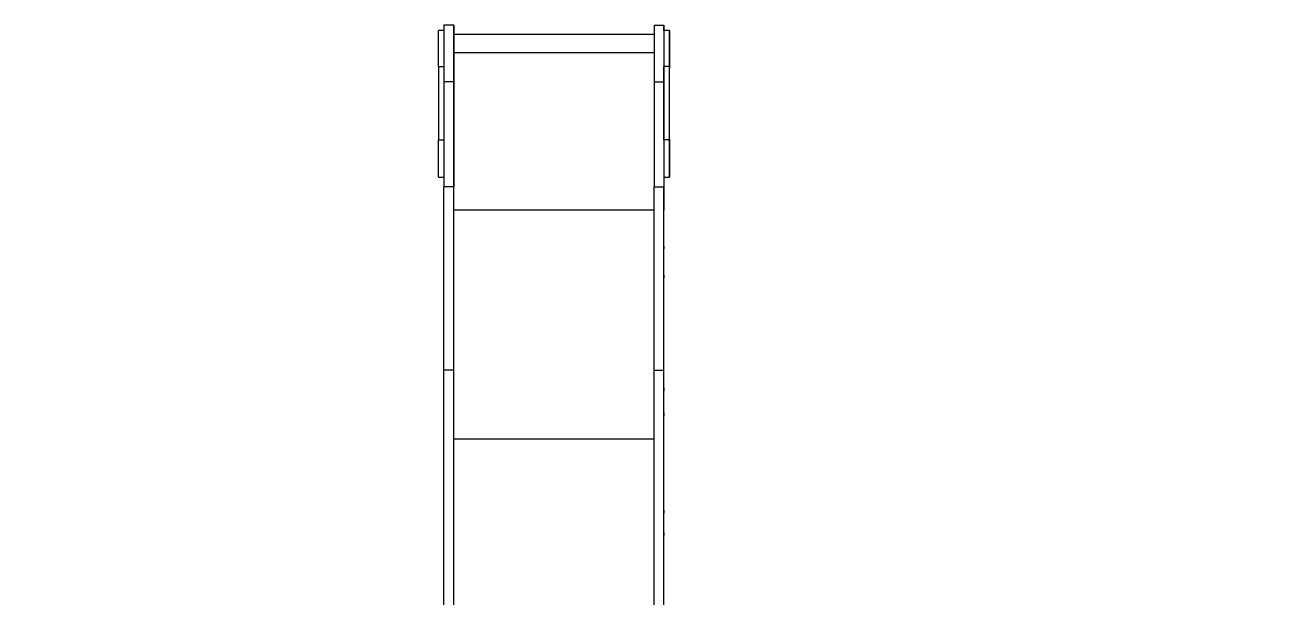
# Model space of a CAD drawing. Header units: millimetres. Extents: x -6431 to 4834, y -6422 to 4807.
# Drawn here: x 1394 to 4834, y -16 to 1543 of the extents above; entities that cross this region are included whole.
import ezdxf

# ---------------------------------------------------------------- set-up
doc = ezdxf.new("R2010")
doc.units = ezdxf.units.MM
for name, color, linetype in [('DIKOM_ОБЪЕКТ', 7, 'Continuous'), ('DIKOM_РАЗМЕР_ЗОНА', 7, 'Continuous'), ('DIKOM_РАЗМЕР_ОБЪЕКТА', 7, 'Continuous')]:
    doc.layers.add(name, color=color, linetype=linetype)
doc.styles.add('style1', font='arial.ttf', dxfattribs={"width": 0.8})
doc.dimstyles.new('1-50', dxfattribs={"dimtxt": 300, "dimasz": 200, "dimexe": 100, "dimexo": 0, "dimgap": 100, "dimtad": 0, "dimdec": 0, "dimtxsty": 'style1', "dimcen": 0, "dimclrd": 7, "dimclre": 7, "dimadec": 1, "dimazin": 2, "dimtfac": 1, "dimtdec": 0, "dimtmove": 1, "dimatfit": 3, "dimfxl": 0, "dimlwd": 25, "dimlwe": 18, "dimarcsym": 0})

# ---------------------------------------------------------------- blocks, each defined once
blk = doc.blocks.new('*D13')
at = {"layer": 'Defpoints', "color": 0, "transparency": 16777216}
for p in [(-3965.6, 378.4), (3334.4, -1220.4), (3334.4, -3843.4)]:
    blk.add_point(p, dxfattribs=at)
at = {"layer": 'DIKOM_РАЗМЕР_ОБЪЕКТА', "color": 7, "lineweight": 18, "transparency": 16777216}
for p, q in [((-3965.6, 378.4), (-3965.6, -3943.4)), ((3334.4, -1220.4), (3334.4, -3943.4))]:
    blk.add_line(p, q, dxfattribs=at)
at = {"layer": 'DIKOM_РАЗМЕР_ОБЪЕКТА', "color": 7, "lineweight": 25, "transparency": 16777216}
for p, q in [((-3765.6, -3843.4), (-182.1, -3843.4)), ((3134.4, -3843.4), (731.8, -3843.4))]:
    blk.add_line(p, q, dxfattribs=at)
at = {"layer": 'DIKOM_РАЗМЕР_ОБЪЕКТА', "color": 7, "transparency": 16777216}
for points in [[(-3765.6, -3810), (-3765.6, -3876.7), (-3965.6, -3843.4)], [(3134.4, -3810), (3134.4, -3876.7), (3334.4, -3843.4)]]:
    blk.add_solid(points, dxfattribs=at)
at = {"layer": 'DIKOM_РАЗМЕР_ОБЪЕКТА', "color": 0, "transparency": 16777216, "insert": (274.9, -3843.4), "char_height": 300, "attachment_point": 5, "style": 'style1'}
blk.add_mtext('7300', dxfattribs=at)
blk = doc.blocks.new('*D16')
at = {"layer": 'Defpoints', "color": 0, "transparency": 16777216}
for p in [(-5966.6, 409.6), (4834.4, -963.9), (4834.4, -6224.9)]:
    blk.add_point(p, dxfattribs=at)
at = {"layer": 'DIKOM_РАЗМЕР_ЗОНА', "color": 7, "lineweight": 18, "transparency": 16777216}
for p, q in [((-5966.6, 409.6), (-5966.6, -6324.9)), ((4834.4, -963.9), (4834.4, -6324.9))]:
    blk.add_line(p, q, dxfattribs=at)
at = {"layer": 'DIKOM_РАЗМЕР_ЗОНА', "color": 7, "lineweight": 25, "transparency": 16777216}
for p, q in [((-5766.6, -6224.9), (924.4, -6224.9)), ((4634.4, -6224.9), (2004.2, -6224.9))]:
    blk.add_line(p, q, dxfattribs=at)
at = {"layer": 'DIKOM_РАЗМЕР_ЗОНА', "color": 7, "transparency": 16777216}
for points in [[(-5766.6, -6191.5), (-5766.6, -6258.2), (-5966.6, -6224.9)], [(4634.4, -6191.5), (4634.4, -6258.2), (4834.4, -6224.9)]]:
    blk.add_solid(points, dxfattribs=at)
at = {"layer": 'DIKOM_РАЗМЕР_ЗОНА', "color": 0, "transparency": 16777216, "insert": (1464.3, -6224.9), "char_height": 300, "attachment_point": 5, "style": 'style1'}
blk.add_mtext('10800', dxfattribs=at)

msp = doc.modelspace()

# ---------------------------------------------------------------- linework, layer by layer
at = {"layer": 'DIKOM_ОБЪЕКТ', "color": 7, "linetype": 'Continuous', "lineweight": 15}
for p, q in [((2535.7, 1528.8), (2520.7, 1528.8)), ((2562.7, 1543.4), (2535.7, 1543.4)), ((2562.7, 1543.4), (2562.7, 1543.4)), ((2562.7, 1518.4), (2562.7, 1543.4)), ((3108.7, 1518.4), (2562.7, 1518.4)), ((3108.7, 1543.4), (3135.7, 1543.4)), ((3135.7, 1543.4), (3135.7, 1543.4)), ((3135.7, 1528.8), (3135.7, 1543.4)), ((3150.7, 1528.8), (3135.7, 1528.8)), ((2562.7, 1039.8), (2562.7, 1469.3)), ((2562.7, 1469.3), (3108.7, 1469.3)), ((2520.7, 1430.6), (2520.7, 1230.6)), ((2520.7, 1430.6), (2535.7, 1430.6)), ((3150.7, 1430.6), (3135.7, 1430.6)), ((3135.7, 1230.6), (3135.7, 1430.6)), ((3150.7, 1432.8), (3150.7, 1424.9)), ((3150.7, 1230.6), (3150.7, 1430.6)), ((3150.7, 1227.1), (3150.7, 1427.1)), ((2562.7, 1389), (2535.7, 1389)), ((2535.7, 1389), (2535.7, 1102.2)), ((2562.7, 1389), (2562.7, 1102.2)), ((3108.7, 1389), (3135.7, 1389)), ((3108.7, 1389), (3108.7, 1102.2)), ((3135.7, 1389), (3135.7, 1102.2)), ((2520.7, 1230.6), (2535.7, 1230.6)), ((3150.7, 1230.6), (3135.7, 1230.6)), ((3150.7, 1232.9), (3150.7, 1224.9)), ((2520.7, 1128.9), (2535.7, 1128.9)), ((2562.7, 1102.2), (2535.7, 1102.2)), ((3108.7, 1102.2), (3135.7, 1102.2)), ((3135.7, 1128.9), (3150.7, 1128.9)), ((3135.7, 1128.9), (3135.7, 1038.5)), ((2562.7, 1039.8), (3108.7, 1039.8)), ((3135.7, 940.7), (3135.7, 932.8)), ((3135.7, 861.7), (3135.7, 853.8)), ((2562.7, 601.9), (2535.7, 601.9)), ((2535.7, -81), (2535.7, 601.9)), ((2562.7, -81), (2562.7, 601.9)), ((3108.7, 601.9), (3135.7, 601.9)), ((3108.7, -81), (3108.7, 601.9)), ((3135.7, -79.6), (3135.7, 601.9)), ((3135.7, 553.6), (3135.7, 545.7)), ((3135.7, 485.8), (3135.7, 477.8)), ((2562.7, -153.9), (2562.7, 414.5)), ((2562.7, 414.5), (3108.7, 414.5)), ((3135.7, -58), (3135.7, 375.7)), ((3135.7, 220), (3135.7, 212)), ((3135.7, 158.7), (3135.7, 150.8))]:
    msp.add_line(p, q, dxfattribs=at)
at = {"layer": 'DIKOM_ОБЪЕКТ', "color": 7, "linetype": 'Continuous', "lineweight": 15, "flags": 128}
for points in [[(2520.7, 1430.6), (2520.7, 1436.5), (2520.7, 1442.4), (2520.7, 1448.3), (2520.7, 1454), (2520.7, 1459.7), (2520.7, 1465.3), (2520.7, 1470.8), (2520.7, 1476.1), (2520.7, 1481.2), (2520.7, 1486.2), (2520.7, 1490.9), (2520.7, 1495.5), (2520.7, 1499.8), (2520.7, 1503.8), (2520.7, 1507.6), (2520.7, 1511.1), (2520.7, 1514.3), (2520.7, 1517.3), (2520.7, 1519.9), (2520.7, 1522.2), (2520.7, 1524.1), (2520.7, 1525.8), (2520.7, 1527), (2520.7, 1528), (2520.7, 1528.6), (2520.7, 1528.8), (2520.7, 1528.8)], [(2535.7, 1543.4), (2535.7, 1543.2), (2535.7, 1542.7), (2535.7, 1541.8), (2535.7, 1540.5), (2535.7, 1538.9), (2535.7, 1536.9), (2535.7, 1534.5), (2535.7, 1531.8), (2535.7, 1528.7), (2535.7, 1525.4), (2535.7, 1521.7), (2535.7, 1517.6), (2535.7, 1513.3), (2535.7, 1508.7), (2535.7, 1503.7), (2535.7, 1498.5), (2535.7, 1493.1), (2535.7, 1487.4), (2535.7, 1481.4), (2535.7, 1475.2), (2535.7, 1468.8), (2535.7, 1462.2), (2535.7, 1455.5), (2535.7, 1448.5), (2535.7, 1441.4), (2535.7, 1434.2), (2535.7, 1426.9), (2535.7, 1419.4), (2535.7, 1411.9), (2535.7, 1404.3), (2535.7, 1396.7), (2535.7, 1389)], [(2562.7, 1543.4), (2562.7, 1543.2), (2562.7, 1542.7), (2562.7, 1541.8), (2562.7, 1540.5), (2562.7, 1538.9), (2562.7, 1536.9), (2562.7, 1534.5), (2562.7, 1531.8), (2562.7, 1528.7), (2562.7, 1525.4), (2562.7, 1521.7), (2562.7, 1517.6), (2562.7, 1513.3), (2562.7, 1508.7), (2562.7, 1503.7), (2562.7, 1498.5), (2562.7, 1493.1), (2562.7, 1487.4), (2562.7, 1481.4), (2562.7, 1475.2), (2562.7, 1468.8), (2562.7, 1462.2), (2562.7, 1455.5), (2562.7, 1448.5), (2562.7, 1441.4), (2562.7, 1434.2), (2562.7, 1426.9), (2562.7, 1419.4), (2562.7, 1411.9), (2562.7, 1404.3), (2562.7, 1396.7), (2562.7, 1389)], [(2562.7, 1469.3), (2562.7, 1473.5), (2562.7, 1477.7), (2562.7, 1481.8), (2562.7, 1485.8), (2562.7, 1489.7), (2562.7, 1493.5), (2562.7, 1497), (2562.7, 1500.4), (2562.7, 1503.5), (2562.7, 1506.4), (2562.7, 1509), (2562.7, 1511.3), (2562.7, 1513.3), (2562.7, 1515), (2562.7, 1516.4), (2562.7, 1517.4), (2562.7, 1518.1), (2562.7, 1518.4), (2562.7, 1518.4)], [(3108.7, 1543.4), (3108.7, 1543.2), (3108.7, 1542.7), (3108.7, 1541.8), (3108.7, 1540.5), (3108.7, 1538.9), (3108.7, 1536.9), (3108.7, 1534.5), (3108.7, 1531.8), (3108.7, 1528.7), (3108.7, 1525.4), (3108.7, 1521.7), (3108.7, 1517.6), (3108.7, 1513.3), (3108.7, 1508.7), (3108.7, 1503.7), (3108.7, 1498.5), (3108.7, 1493.1), (3108.7, 1487.4), (3108.7, 1481.4), (3108.7, 1475.2), (3108.7, 1468.8), (3108.7, 1462.2), (3108.7, 1455.5), (3108.7, 1448.5), (3108.7, 1441.4), (3108.7, 1434.2), (3108.7, 1426.9), (3108.7, 1419.4), (3108.7, 1411.9), (3108.7, 1404.3), (3108.7, 1396.7), (3108.7, 1389)], [(3135.7, 1543.4), (3135.7, 1543.2), (3135.7, 1542.7), (3135.7, 1541.8), (3135.7, 1540.5), (3135.7, 1538.9), (3135.7, 1536.9), (3135.7, 1534.5), (3135.7, 1531.8), (3135.7, 1528.7), (3135.7, 1525.4), (3135.7, 1521.7), (3135.7, 1517.6), (3135.7, 1513.3), (3135.7, 1508.7), (3135.7, 1503.7), (3135.7, 1498.5), (3135.7, 1493.1), (3135.7, 1487.4), (3135.7, 1481.4), (3135.7, 1475.2), (3135.7, 1468.8), (3135.7, 1462.2), (3135.7, 1455.5), (3135.7, 1448.5), (3135.7, 1441.4), (3135.7, 1434.2), (3135.7, 1426.9), (3135.7, 1419.4), (3135.7, 1411.9), (3135.7, 1404.3), (3135.7, 1396.7), (3135.7, 1389)], [(3135.7, 1528.8), (3135.7, 1528.8), (3135.7, 1528.6), (3135.7, 1528), (3135.7, 1527), (3135.7, 1525.8), (3135.7, 1524.1), (3135.7, 1522.2), (3135.7, 1519.9), (3135.7, 1517.3), (3135.7, 1514.3), (3135.7, 1511.1), (3135.7, 1507.6), (3135.7, 1503.8), (3135.7, 1499.8), (3135.7, 1495.5), (3135.7, 1490.9), (3135.7, 1486.2), (3135.7, 1481.2), (3135.7, 1476.1), (3135.7, 1470.8), (3135.7, 1465.3), (3135.7, 1459.7), (3135.7, 1454), (3135.7, 1448.3), (3135.7, 1442.4), (3135.7, 1436.5), (3135.7, 1430.6)], [(3150.7, 1427.1), (3150.7, 1433), (3150.7, 1438.9), (3150.7, 1444.8), (3150.7, 1450.6), (3150.7, 1456.4), (3150.7, 1462), (3150.7, 1467.5), (3150.7, 1472.9), (3150.7, 1478.2), (3150.7, 1483.2), (3150.7, 1488.1), (3150.7, 1492.8), (3150.7, 1497.2), (3150.7, 1501.4), (3150.7, 1505.4), (3150.7, 1509.1), (3150.7, 1512.5), (3150.7, 1515.6), (3150.7, 1518.4), (3150.7, 1520.8), (3150.7, 1523), (3150.7, 1524.8), (3150.7, 1526.3), (3150.7, 1527.5), (3150.7, 1528.3), (3150.7, 1528.7), (3150.7, 1528.8), (3150.7, 1528.6), (3150.7, 1528), (3150.7, 1527), (3150.7, 1525.8), (3150.7, 1524.1), (3150.7, 1522.2), (3150.7, 1519.9), (3150.7, 1517.3), (3150.7, 1514.3), (3150.7, 1511.1), (3150.7, 1507.6), (3150.7, 1503.8), (3150.7, 1499.8), (3150.7, 1495.5), (3150.7, 1490.9), (3150.7, 1486.2), (3150.7, 1481.2), (3150.7, 1476.1), (3150.7, 1470.8), (3150.7, 1465.3), (3150.7, 1459.7), (3150.7, 1454), (3150.7, 1448.3), (3150.7, 1442.4), (3150.7, 1436.5), (3150.7, 1430.6)], [(2520.7, 1128.9), (2520.7, 1129), (2520.7, 1129.4), (2520.7, 1130.2), (2520.7, 1131.4), (2520.7, 1132.9), (2520.7, 1134.7), (2520.7, 1136.9), (2520.7, 1139.4), (2520.7, 1142.2), (2520.7, 1145.3), (2520.7, 1148.7), (2520.7, 1152.3), (2520.7, 1156.3), (2520.7, 1160.5), (2520.7, 1164.9), (2520.7, 1169.6), (2520.7, 1174.5), (2520.7, 1179.5), (2520.7, 1184.8), (2520.7, 1190.2), (2520.7, 1195.7), (2520.7, 1201.4), (2520.7, 1207.1), (2520.7, 1212.9), (2520.7, 1218.8), (2520.7, 1224.7), (2520.7, 1230.6)], [(3135.7, 1230.6), (3135.7, 1224.7), (3135.7, 1218.8), (3135.7, 1212.9), (3135.7, 1207.1), (3135.7, 1201.4), (3135.7, 1195.7), (3135.7, 1190.2), (3135.7, 1184.8), (3135.7, 1179.5), (3135.7, 1174.5), (3135.7, 1169.6), (3135.7, 1164.9), (3135.7, 1160.5), (3135.7, 1156.3), (3135.7, 1152.3), (3135.7, 1148.7), (3135.7, 1145.3), (3135.7, 1142.2), (3135.7, 1139.4), (3135.7, 1136.9), (3135.7, 1134.7), (3135.7, 1132.9), (3135.7, 1131.4), (3135.7, 1130.2), (3135.7, 1129.4), (3135.7, 1129), (3135.7, 1128.9)], [(3150.7, 1230.6), (3150.7, 1224.7), (3150.7, 1218.8), (3150.7, 1212.9), (3150.7, 1207.1), (3150.7, 1201.4), (3150.7, 1195.7), (3150.7, 1190.2), (3150.7, 1184.8), (3150.7, 1179.5), (3150.7, 1174.5), (3150.7, 1169.6), (3150.7, 1164.9), (3150.7, 1160.5), (3150.7, 1156.3), (3150.7, 1152.3), (3150.7, 1148.7), (3150.7, 1145.3), (3150.7, 1142.2), (3150.7, 1139.4), (3150.7, 1136.9), (3150.7, 1134.7), (3150.7, 1132.9), (3150.7, 1131.4), (3150.7, 1130.2), (3150.7, 1129.4), (3150.7, 1129), (3150.7, 1128.9), (3150.7, 1129.1), (3150.7, 1129.7), (3150.7, 1130.7), (3150.7, 1132), (3150.7, 1133.6), (3150.7, 1135.6), (3150.7, 1137.9), (3150.7, 1140.5), (3150.7, 1143.4), (3150.7, 1146.6), (3150.7, 1150.1), (3150.7, 1153.9), (3150.7, 1158), (3150.7, 1162.3), (3150.7, 1166.8), (3150.7, 1171.6), (3150.7, 1176.5), (3150.7, 1181.7), (3150.7, 1187), (3150.7, 1192.4), (3150.7, 1198), (3150.7, 1203.7), (3150.7, 1209.5), (3150.7, 1215.3), (3150.7, 1221.2), (3150.7, 1227.1)], [(2535.7, 601.9), (2535.7, 615.1), (2535.7, 628.5), (2535.7, 642.1), (2535.7, 655.9), (2535.7, 669.9), (2535.7, 684.1), (2535.7, 698.5), (2535.7, 713.1), (2535.7, 727.9), (2535.7, 742.9), (2535.7, 758), (2535.7, 773.3), (2535.7, 788.8), (2535.7, 804.4), (2535.7, 820.1), (2535.7, 836), (2535.7, 852), (2535.7, 868.1), (2535.7, 884.3), (2535.7, 900.7), (2535.7, 917.1), (2535.7, 933.6), (2535.7, 950.2), (2535.7, 966.9), (2535.7, 983.7), (2535.7, 1000.5), (2535.7, 1017.3), (2535.7, 1034.2), (2535.7, 1051.2), (2535.7, 1068.2), (2535.7, 1085.2), (2535.7, 1102.2)], [(2562.7, 601.9), (2562.7, 615.1), (2562.7, 628.5), (2562.7, 642.1), (2562.7, 655.9), (2562.7, 669.9), (2562.7, 684.1), (2562.7, 698.5), (2562.7, 713.1), (2562.7, 727.9), (2562.7, 742.9), (2562.7, 758), (2562.7, 773.3), (2562.7, 788.8), (2562.7, 804.4), (2562.7, 820.1), (2562.7, 836), (2562.7, 852), (2562.7, 868.1), (2562.7, 884.3), (2562.7, 900.7), (2562.7, 917.1), (2562.7, 933.6), (2562.7, 950.2), (2562.7, 966.9), (2562.7, 983.7), (2562.7, 1000.5), (2562.7, 1017.3), (2562.7, 1034.2), (2562.7, 1051.2), (2562.7, 1068.2), (2562.7, 1085.2), (2562.7, 1102.2)], [(3108.7, 601.9), (3108.7, 615.1), (3108.7, 628.5), (3108.7, 642.1), (3108.7, 655.9), (3108.7, 669.9), (3108.7, 684.1), (3108.7, 698.5), (3108.7, 713.1), (3108.7, 727.9), (3108.7, 742.9), (3108.7, 758), (3108.7, 773.3), (3108.7, 788.8), (3108.7, 804.4), (3108.7, 820.1), (3108.7, 836), (3108.7, 852), (3108.7, 868.1), (3108.7, 884.3), (3108.7, 900.7), (3108.7, 917.1), (3108.7, 933.6), (3108.7, 950.2), (3108.7, 966.9), (3108.7, 983.7), (3108.7, 1000.5), (3108.7, 1017.3), (3108.7, 1034.2), (3108.7, 1051.2), (3108.7, 1068.2), (3108.7, 1085.2), (3108.7, 1102.2)], [(3135.7, 601.9), (3135.7, 615.1), (3135.7, 628.5), (3135.7, 642.1), (3135.7, 655.9), (3135.7, 669.9), (3135.7, 684.1), (3135.7, 698.5), (3135.7, 713.1), (3135.7, 727.9), (3135.7, 742.9), (3135.7, 758), (3135.7, 773.3), (3135.7, 788.8), (3135.7, 804.4), (3135.7, 820.1), (3135.7, 836), (3135.7, 852), (3135.7, 868.1), (3135.7, 884.3), (3135.7, 900.7), (3135.7, 917.1), (3135.7, 933.6), (3135.7, 950.2), (3135.7, 966.9), (3135.7, 983.7), (3135.7, 1000.5), (3135.7, 1017.3), (3135.7, 1034.2), (3135.7, 1051.2), (3135.7, 1068.2), (3135.7, 1085.2), (3135.7, 1102.2)], [(2562.7, 414.5), (2562.7, 429.1), (2562.7, 443.9), (2562.7, 458.9), (2562.7, 474.2), (2562.7, 489.6), (2562.7, 505.3), (2562.7, 521.2), (2562.7, 537.2), (2562.7, 553.5), (2562.7, 569.9), (2562.7, 586.5), (2562.7, 603.2), (2562.7, 620.2), (2562.7, 637.3), (2562.7, 654.5), (2562.7, 671.9), (2562.7, 689.4), (2562.7, 707), (2562.7, 724.8), (2562.7, 742.7), (2562.7, 760.7), (2562.7, 778.8), (2562.7, 797), (2562.7, 815.3), (2562.7, 833.7), (2562.7, 852.2), (2562.7, 870.7), (2562.7, 889.3), (2562.7, 908), (2562.7, 926.7), (2562.7, 945.5), (2562.7, 964.3), (2562.7, 983.1), (2562.7, 1002), (2562.7, 1020.9), (2562.7, 1039.8)], [(3135.7, 375.7), (3135.7, 390.7), (3135.7, 406), (3135.7, 421.5), (3135.7, 437.2), (3135.7, 453.1), (3135.7, 469.3), (3135.7, 485.6), (3135.7, 502.1), (3135.7, 518.8), (3135.7, 535.7), (3135.7, 552.8), (3135.7, 570), (3135.7, 587.4), (3135.7, 605), (3135.7, 622.7), (3135.7, 640.5), (3135.7, 658.5), (3135.7, 676.7), (3135.7, 694.9), (3135.7, 713.3), (3135.7, 731.8), (3135.7, 750.4), (3135.7, 769.2), (3135.7, 788), (3135.7, 806.9), (3135.7, 825.9), (3135.7, 844.9), (3135.7, 864.1), (3135.7, 883.3), (3135.7, 902.6), (3135.7, 921.9), (3135.7, 941.2), (3135.7, 960.6), (3135.7, 980.1), (3135.7, 999.5), (3135.7, 1019), (3135.7, 1038.5)]]:
    msp.add_lwpolyline(points, dxfattribs=at)

# ---------------------------------------------------------------- dimensions: what is measured, and where the dimension line sits
at = {"layer": 'DIKOM_РАЗМЕР_ЗОНА'}
dim = msp.add_linear_dim(base=(4834.4, -6224.9), p1=(-5966.6, 409.6), p2=(4834.4, -963.9), text='10800', dimstyle='1-50', override={"dimscale": 1, "dimtix": 0, "dimtofl": 1, "dimtmove": 1, "dimatfit": 3}, dxfattribs=at)
dim.commit()
dim.dimension.update_dxf_attribs({"geometry": '*D16', "text_midpoint": (1464.3, -6224.9), "dimtype": 160})
at = {"layer": 'DIKOM_РАЗМЕР_ОБЪЕКТА'}
dim = msp.add_linear_dim(base=(3334.4, -3843.4), p1=(-3965.6, 378.4), p2=(3334.4, -1220.4), dimstyle='1-50', override={"dimscale": 1, "dimtix": 0, "dimtofl": 1, "dimtmove": 1, "dimatfit": 3}, dxfattribs=at)
dim.commit()
dim.dimension.update_dxf_attribs({"geometry": '*D13', "text_midpoint": (274.9, -3843.4), "dimtype": 160})

doc.saveas('drawing.dxf')
